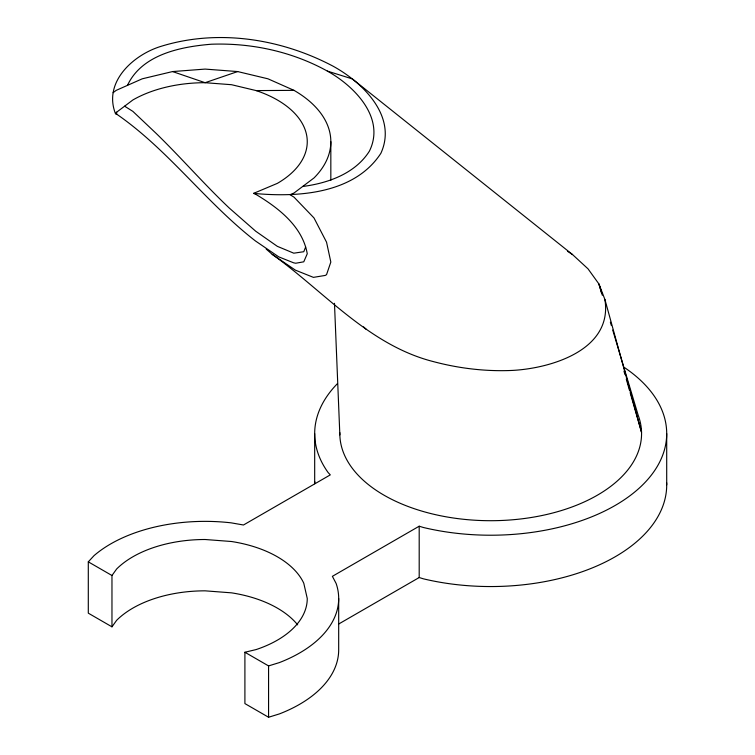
<?xml version="1.0" encoding="UTF-8"?>
<svg xmlns="http://www.w3.org/2000/svg" width="755" height="755" viewBox="0 0 755 755"><rect width="100%" height="100%" fill="white"/><g stroke="black" fill="none" stroke-linecap="round" stroke-linejoin="round"><path stroke-width="1.13" d="M127.472 85.362C141.874 54.511 180.426 46.744 211.277 44.224C251.443 42.771 292.1 51.576 327.359 71.093C354.425 86.117 385.786 117.959 369.403 151.142C355.161 173.669 327.915 183.229 302.651 186.494M305.662 246.979L303.774 251.717L293.789 253.189L277.33 246.338L255.634 231.162L229.237 208.021C203.935 184.041 181.134 157.682 156.153 133.399L132.871 111.381L124.613 106.191M113.127 92.667L116.204 90.355L142.242 78.813L172.565 71.565L205.105 82.701L231.54 84.711L256.181 90.6A102.151 58.975 0 0 1 277.33 183.38L253.595 193.374L256.181 194.564C278.604 207.984 302.481 226.491 307.257 253.755L303.774 261.806L295.715 263.24L293.572 262.797L278.708 256.851L255.379 240.911C205.737 202.34 168.459 149.924 116.638 114.128L115.515 113.75L116.638 112.193L132.871 99.971A102.151 58.975 0 0 1 205.105 82.701L237.646 71.565L267.968 78.813L294.006 90.355A125.726 72.584 0 0 1 313.986 177.972L294.006 193.006L290.071 194.743L294.006 197.14L313.986 217.931L326.547 242.176L330.832 262.051L326.547 274.641L325.273 275.424L313.419 277.368L295.375 270.139L272.206 254.341L266.185 249.056M337.457 383.606A176.009 101.623 0 0 0 328.076 472.488L330.294 474.876L243.478 524.999L231.162 522.847A133.578 77.123 0 0 0 94.035 555.633L88.297 561.843L88.297 613.164L111.966 626.829L111.966 575.508L116.638 568.996A102.151 58.975 0 0 1 205.105 539.504L231.54 541.514A102.151 58.975 0 0 1 303.774 583.219L307.257 598.479A102.151 58.975 0 0 1 256.181 649.555L244.903 652.254L244.903 703.584L268.572 717.25L279.322 713.937A133.578 77.123 0 0 0 338.684 649.81L338.684 598.479M111.966 626.829L116.638 620.317A102.151 58.975 0 0 1 205.105 590.835L231.54 592.845A102.151 58.975 0 0 1 297.678 624.876M624.328 367.468A176.009 101.623 0 0 1 633.181 493.26A176.009 101.623 0 0 1 423.338 527.481L419.195 526.207L332.379 576.329L336.117 583.436A133.578 77.123 0 0 1 279.322 662.607L268.572 665.919L244.903 652.254M338.514 624.111L419.195 577.528L423.338 578.811A176.009 101.623 0 0 0 666.665 482.719M172.565 71.565L205.105 69.092L237.646 71.565M256.181 90.6L294.006 90.355M253.595 193.374C297.555 197.574 354.303 194.111 380.888 153.284C397.696 116.449 362.674 82.37 332.88 66.081C280.473 38.401 216.704 28.586 159.607 46.791C132.333 55.681 103.199 82.635 115.515 113.75M327.359 71.093L352.33 78.916L572.564 254.595L588.041 268.865L598.96 284.022L604.906 299.49L641.542 432.313L630.17 392.694M88.297 561.843L111.966 575.508M567.703 251.387L572.564 254.595M272.206 254.341C324.386 291.656 368.817 345.158 433.285 361.579C459.125 368.459 485.842 371.639 512.569 370.412C551.565 368.28 612.937 349.744 604.906 299.49M363.58 326.896L366.156 329.274M602.32 295.252L598.96 284.022L601.565 293.082M610.37 322.187L611.38 325.556M612.72 330.039L638.211 415.344A150.868 87.099 0 0 1 505.746 520.27A150.868 87.099 0 0 1 339.835 432.615M623.989 371.186L624.97 374.584M626.273 379.104L629.519 390.429M334.474 303.293L339.844 434.889M666.703 433.596L666.703 484.927M419.195 526.207L419.195 577.528M330.832 141.676L330.832 180.285M314.684 433.596L314.684 483.757A176.009 101.623 0 0 1 314.778 481.614M268.572 665.919L268.572 717.25M116.638 112.193L116.638 114.128"/></g></svg>
